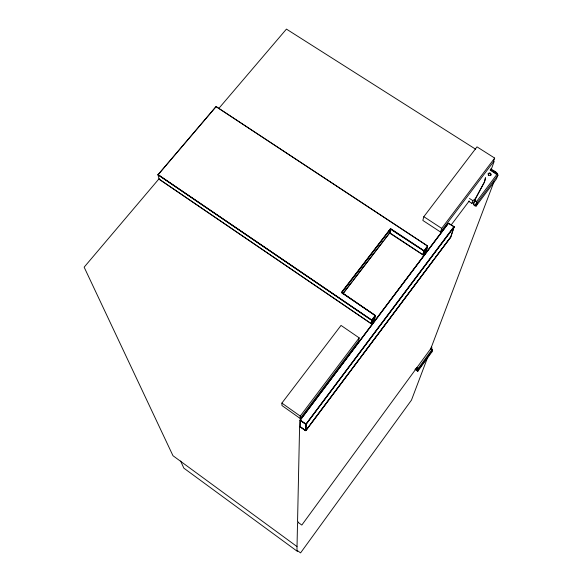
<?xml version="1.0" encoding="UTF-8"?>
<svg xmlns="http://www.w3.org/2000/svg" width="582" height="582" viewBox="0 0 582 582"><rect width="100%" height="100%" fill="white"/><g stroke="black" fill="none" stroke-linecap="round" stroke-linejoin="round"><path stroke-width="0.87" d="M299.585 426.744L297.548 521.952L301.811 525.066L430.833 348.589L494.133 181.366M300.101 420.066L299.941 426.57L305.397 430.6M300.006 426.715L300.152 420.379M300.181 418.465L300.232 416.094L359.189 337.873L341.03 325.418L281.884 403.086L281.979 405.552L300.181 418.465L358.672 340.805L359.189 337.873M157.984 174.847L216.126 106.586L427.494 245.88L426.613 250.056M424.249 250.697L422.808 254.763L389.62 233.069L342.951 293.801M424.038 250.886L390.711 228.93L389.525 233.244M300.108 420.189L448.278 223.284L453.96 226.616L305.979 424.271L305.71 430.695L305.826 424.402M305.71 430.695L306.139 424.358M341.823 292.644L390.442 229.148L423.732 250.871M485.381 178.027L484.879 181.024M485.512 177.67L484.275 182.406L474.876 199.83L475.087 200.761L476.745 202.15L475.487 205.65L473.719 204.602L473.595 203.467M390.587 229.09L389.62 233.069M475.276 200.353L473.392 204.486L475.021 205.97L476.134 206.072L496.468 178.892L497.865 175.233L497.595 173.749L496.06 172.17L490.75 168.78M374.459 319.249L371.112 323.585L371.622 320.362M371.141 323.563L371.993 320.013M371.287 323.505L371.927 320.318M374.655 319.038L375.325 315.815M488.225 173.589L488.436 174.745A1.659 1.477 13.8 0 0 489.266 175.335L490.561 175.247A1.266 1.128 13.8 0 0 491.077 174.564L490.713 173.414A1.659 1.477 13.8 0 0 489.818 172.905L488.363 173.341L488.305 175.102A1.659 1.477 13.8 0 0 488.822 175.546M423.827 216.686L422.838 220.44L440.574 232.051L493.18 162.196L494.678 158.078L477 146.86L423.827 216.686L441.702 228.377L440.574 232.051M422.823 254.734L423.863 251.053M423.129 254.69L424.169 251.009M426.555 249.773L427.632 246.062M374.532 319.118L375.084 315.364L341.794 292.571M426.628 249.911L422.961 254.785M427.654 246.099L424.3 250.791M450.774 236.794L454.091 226.798M450.832 237.063L454.12 226.827M468.517 201.205L471.871 203.365L472.831 200.63L475.727 198.527M476.134 206.072L477.4 202.565L497.865 175.233L497.13 174.105L490.306 169.755M491.092 169.849L494.198 161.33M416.967 367.809L416.035 369.963L417.825 371.214L418.407 369.621L432.55 350.255L432.382 349.2C430.454 348.931 432.652 347.505 431.451 346.872M427.843 356.897L411.467 400.118L300.567 552.9L296.951 550.266L297.511 523.524L298.588 521.996M417.825 371.214L431.909 351.921L432.55 350.255L430.629 348.64M416.836 367.424L416.916 368.231L418.407 369.621M416.159 369.33L416.232 370.13L417.396 370.916L417.971 369.33L416.705 367.897M375.084 315.364L341.678 292.419L390.449 228.973M159.323 179.351L159.272 178.95M484.399 182.05L474.999 199.488L475.21 200.419L477.4 202.565M450.694 237.165L305.812 430.607M417.861 368.966L432.019 349.586M416.988 370.734L419.018 367.897M476.643 201.452L497.13 174.105M305.797 430.44L309.064 426.082M310.148 424.627L350.953 370.159M352.037 368.704L359.654 358.534M360.745 357.086L434.187 259.034M435.271 257.579L442.887 247.415M443.979 245.96L450.504 237.245M305.979 430.513L450.708 237.274M474.861 205.453L477 202.594M475.487 205.65L476.556 204.224M451.246 224.878L469.223 200.957M306.081 423.965L453.924 226.929M306.263 424.154L454.069 227.133M371.883 319.904L375.055 315.699M424.14 250.587L427.443 246.208M372.051 320.107L375.332 315.662M441.702 228.377L494.678 158.078M371.192 323.374L373.811 319.896M423.005 254.589L426.286 250.238M371.389 323.425L374.532 319.249M423.209 254.618L426.49 250.267M300.217 419.862L448.191 223.299M300.399 419.935L448.402 223.328M341.452 292.426L390.413 228.733M343.235 293.233L352.066 281.739M353.165 280.298L382.956 241.515M384.062 240.075L389.576 232.895M158.981 178.856L84.143 267.174L172.97 455.713L296.973 546.549M218.999 108.208L286.439 29.107L475.647 149.218M158.239 174.498L215.9 106.732M180.595 461.002L183.861 468.161L297.533 551.496M488.233 173.698L489.688 173.261A1.659 1.477 13.8 0 1 490.582 173.778L490.939 174.92A1.266 1.128 13.8 0 1 490.662 175.422M414.951 369.388L416.923 367.897M471.871 203.365L475.472 200.746M305.979 424.271L300.167 420.146M371.789 320.209L158.028 174.709M370.981 323.563L159.264 179.351M305.579 430.644L300.21 426.846M493.012 170.526L496.22 172.512M491.092 169.791L495.66 172.709L497.865 175.233M490.124 170.082L497.217 174.826M469.463 198.462L472.831 200.63M448.664 223.292L453.873 226.689M216.162 106.695L427.392 245.96M390.675 228.69L423.878 250.624M389.838 232.858L422.743 254.625M430.425 348.713L432.55 350.255M431.48 351.63L431.909 351.921M341.496 292.673L375.012 315.444M158.268 174.738L371.614 319.947M158.159 174.986L371.469 320.187M159.417 179.292L370.923 323.41M281.884 403.086L300.232 416.094M300.443 420.204L305.805 424.009M300.312 420.437L305.666 424.242M300.29 426.759L305.528 430.476M431.167 347.25L431.604 347.723L431.408 349.105M389.882 233.033L390.711 228.93M431.895 349.433L432.113 349.957M157.998 174.702L159.097 179.169"/></g></svg>
